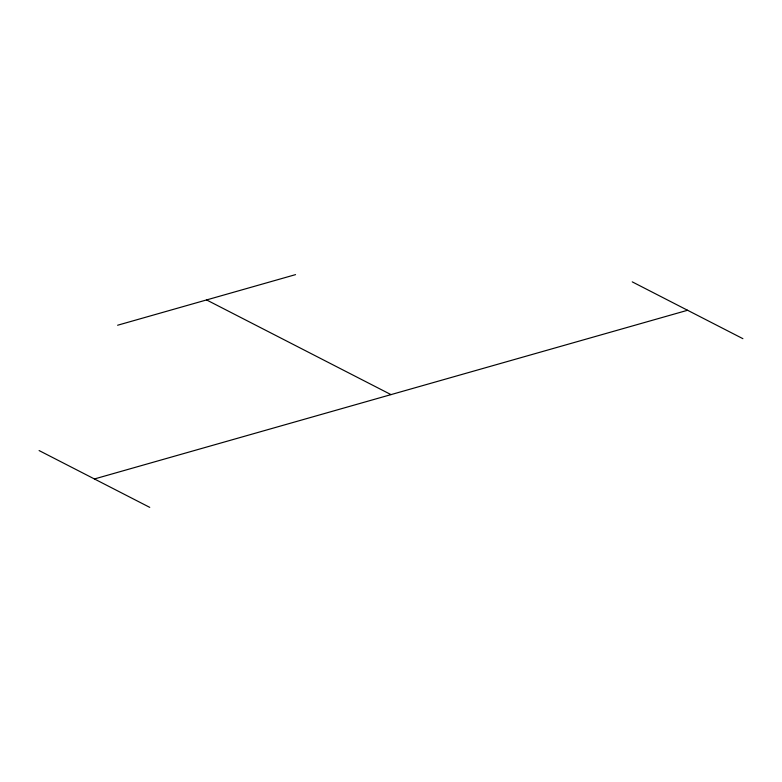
<?xml version="1.0" encoding="UTF-8"?>
<svg xmlns="http://www.w3.org/2000/svg" width="782" height="782" viewBox="0 0 782 782"><rect width="100%" height="100%" fill="white"/><g stroke="black" fill="none" stroke-linecap="round" stroke-linejoin="round"><path stroke-width="1.17" d="M117.603 325.234L295.547 274.629M94.427 478.965L687.573 310.268M632.247 281.862L742.9 338.674M206.575 299.936L391 394.617M39.1 450.559L149.753 507.371"/></g></svg>
